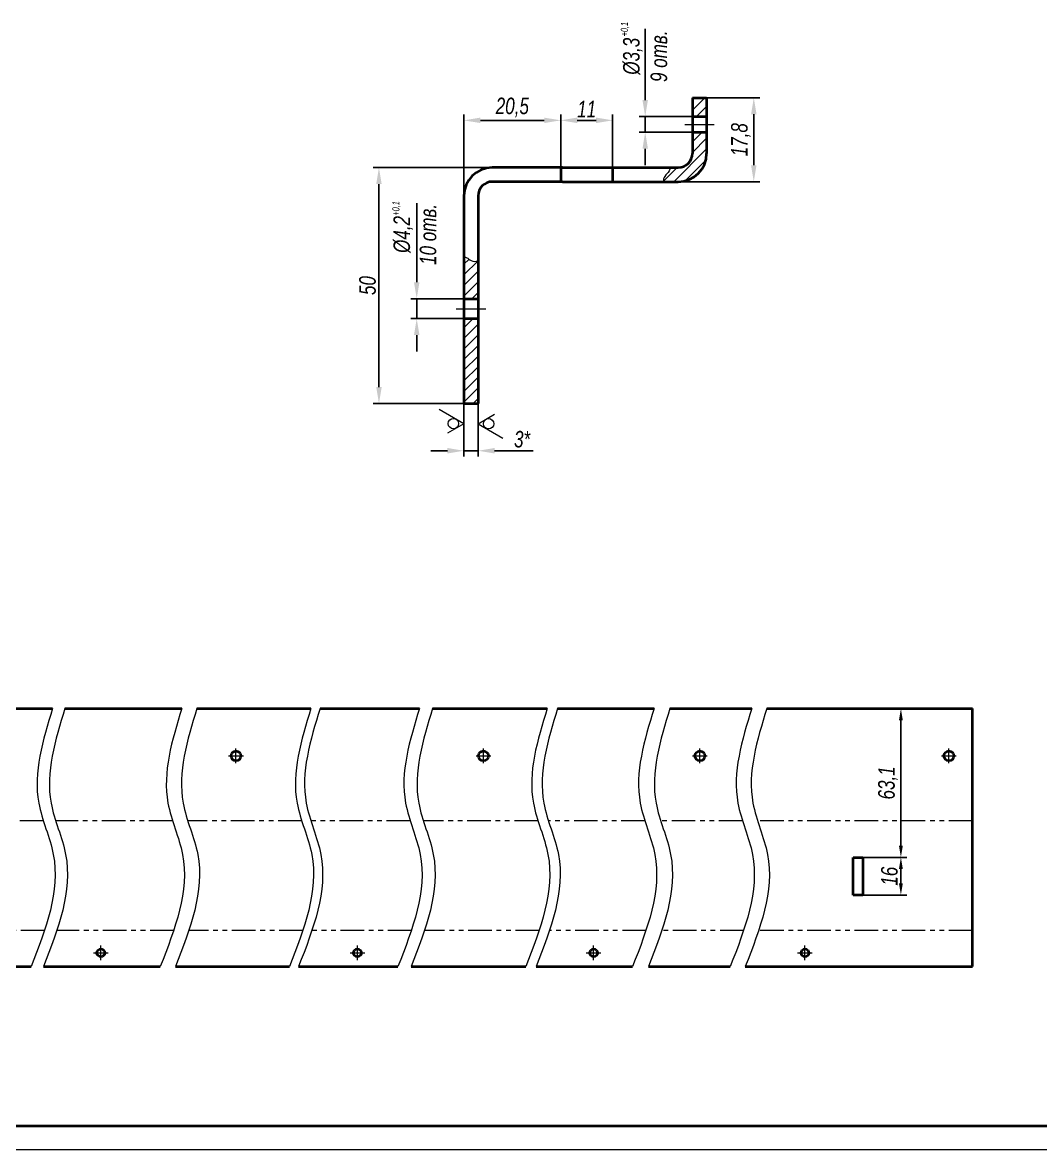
# Model space of a CAD drawing. Header units: millimetres. Extents: x 12064 to 35004, y -6103 to -2658.
# Drawn here: x 29679.4 to 29895, y -3146.6 to -2907.8 of the extents above; entities that cross this region are included whole.
import ezdxf

# ---------------------------------------------------------------- set-up
doc = ezdxf.new("R2010")
doc.units = ezdxf.units.MM
doc.linetypes.add('LT_03', pattern=[20.32, 12.7, -2.54, 2.54, -2.54])
doc.linetypes.add('LT_04', pattern=[20, 10, -2, 2, -2, 2, -2])
for name, color, linetype, lineweight in [('Layer_02', 1, 'Continuous', 13), ('Layer_03', 5, 'LT_04', 13), ('Layer_04', 7, 'Continuous', 40), ('Layer_05', 6, 'Continuous', 13), ('Layer_06', 7, 'Continuous', 40), ('Layer_09', 1, 'Continuous', 15), ('Layer_10', 6, 'Continuous', 15), ('Layer_11', 1, 'LT_03', 15)]:
    doc.layers.add(name, color=color, linetype=linetype, lineweight=lineweight)
doc.styles.add('Style_01', font='ARIALNI.TTF', dxfattribs={"width": 0.9, "height": 3.5})
doc.dimstyles.new('DimStyle_01', dxfattribs={"dimtxt": 3.5, "dimasz": 3.5, "dimexe": 1.25, "dimexo": 0, "dimtad": 1, "dimdec": 1, "dimtxsty": 'Style_01', "dimcen": 2.5, "dimazin": 3, "dimtfac": 1, "dimtdec": 1, "dimtmove": 0, "dimatfit": 3})
doc.dimstyles.new('DimStyle_02', dxfattribs={"dimtxt": 3.5, "dimasz": 2.5, "dimexe": 1.25, "dimexo": 0, "dimtad": 1, "dimdec": 1, "dimlfac": 2, "dimtxsty": 'Style_01', "dimcen": 2.5, "dimazin": 3, "dimtfac": 1, "dimtdec": 1, "dimtmove": 0, "dimatfit": 3})

# ---------------------------------------------------------------- blocks, each defined once
blk = doc.blocks.new('*D1850')
at = {"layer": 'Defpoints', "color": 0, "ltscale": 0.5}
for p in [(29754.88, -2938.54), (29778.88, -2938.54), (29772.88, -2988.54)]:
    blk.add_point(p, dxfattribs=at)
at = {"layer": 'Layer_09', "color": 0, "lineweight": -2, "ltscale": 0.5}
for p, q in [((29778.88, -2938.54), (29753.63, -2938.54)), ((29754.88, -2985.04), (29754.88, -2942.04)), ((29772.88, -2988.54), (29753.63, -2988.54))]:
    blk.add_line(p, q, dxfattribs=at)
at = {"layer": 'Layer_09', "color": 0, "ltscale": 0.5}
for points in [[(29754.3, -2942.04), (29755.46, -2942.04), (29754.88, -2938.54)], [(29754.3, -2985.04), (29755.46, -2985.04), (29754.88, -2988.54)]]:
    blk.add_solid(points, dxfattribs=at)
at = {"layer": 'Layer_09', "color": 0, "ltscale": 0.5, "insert": (29752.47, -2963.54), "char_height": 3.5, "attachment_point": 5, "rotation": 90, "style": 'Style_01'}
blk.add_mtext('50', dxfattribs=at)
blk = doc.blocks.new('*D1779')
at = {"layer": 'Defpoints', "color": 0, "ltscale": 0.5}
for p in [(29793.38, -2928.54), (29793.38, -2938.54), (29772.88, -2988.54)]:
    blk.add_point(p, dxfattribs=at)
at = {"layer": 'Layer_09', "color": 0, "lineweight": -2, "ltscale": 0.5}
for p, q in [((29772.88, -2988.54), (29772.88, -2927.29)), ((29776.38, -2928.54), (29789.88, -2928.54)), ((29793.38, -2938.54), (29793.38, -2927.29))]:
    blk.add_line(p, q, dxfattribs=at)
at = {"layer": 'Layer_09', "color": 0, "ltscale": 0.5}
for points in [[(29776.38, -2927.96), (29776.38, -2929.12), (29772.88, -2928.54)], [(29789.88, -2927.96), (29789.88, -2929.12), (29793.38, -2928.54)]]:
    blk.add_solid(points, dxfattribs=at)
at = {"layer": 'Layer_09', "color": 0, "ltscale": 0.5, "insert": (29783.13, -2925.8), "char_height": 3.5, "attachment_point": 5, "style": 'Style_01'}
blk.add_mtext('20,5', dxfattribs=at)
blk = doc.blocks.new('*D1780')
at = {"layer": 'Defpoints', "color": 0, "ltscale": 0.5}
for p in [(29804.38, -2928.54), (29793.38, -2938.54), (29804.38, -2938.54)]:
    blk.add_point(p, dxfattribs=at)
at = {"layer": 'Layer_09', "color": 0, "lineweight": -2, "ltscale": 0.5}
for p, q in [((29793.38, -2938.54), (29793.38, -2927.29)), ((29796.88, -2928.54), (29800.88, -2928.54)), ((29804.38, -2938.54), (29804.38, -2927.29))]:
    blk.add_line(p, q, dxfattribs=at)
at = {"layer": 'Layer_09', "color": 0, "ltscale": 0.5}
for points in [[(29796.88, -2927.95), (29796.88, -2929.12), (29793.38, -2928.54)], [(29800.88, -2927.95), (29800.88, -2929.12), (29804.38, -2928.54)]]:
    blk.add_solid(points, dxfattribs=at)
at = {"layer": 'Layer_09', "color": 0, "ltscale": 0.5, "insert": (29798.88, -2926.15), "char_height": 3.5, "attachment_point": 5, "style": 'Style_01'}
blk.add_mtext('11', dxfattribs=at)
blk = doc.blocks.new('*D1851')
at = {"layer": 'Defpoints', "color": 0, "ltscale": 0.5}
for p in [(29821.28, -2923.74), (29834.28, -2923.74), (29818.28, -2941.54)]:
    blk.add_point(p, dxfattribs=at)
at = {"layer": 'Layer_09', "color": 0, "lineweight": -2, "ltscale": 0.5}
for p, q in [((29821.28, -2923.74), (29835.53, -2923.74)), ((29834.28, -2938.04), (29834.28, -2927.24)), ((29818.28, -2941.54), (29835.53, -2941.54))]:
    blk.add_line(p, q, dxfattribs=at)
at = {"layer": 'Layer_09', "color": 0, "ltscale": 0.5}
for points in [[(29833.7, -2927.24), (29834.86, -2927.24), (29834.28, -2923.74)], [(29833.7, -2938.04), (29834.86, -2938.04), (29834.28, -2941.54)]]:
    blk.add_solid(points, dxfattribs=at)
at = {"layer": 'Layer_09', "color": 0, "ltscale": 0.5, "insert": (29831.54, -2932.64), "char_height": 3.5, "attachment_point": 5, "rotation": 90, "style": 'Style_01'}
blk.add_mtext('17,8', dxfattribs=at)
blk = doc.blocks.new('*D1781')
at = {"layer": 'Defpoints', "color": 0, "ltscale": 0.5}
for p in [(29772.88, -2988.54), (29775.88, -2988.54), (29775.88, -2998.54)]:
    blk.add_point(p, dxfattribs=at)
at = {"layer": 'Layer_09', "color": 0, "lineweight": -2, "ltscale": 0.5}
for p, q in [((29772.88, -2988.54), (29772.88, -2999.79)), ((29775.88, -2988.54), (29775.88, -2999.79)), ((29769.38, -2998.54), (29765.88, -2998.54)), ((29772.88, -2998.54), (29775.88, -2998.54)), ((29779.38, -2998.54), (29787.52, -2998.54))]:
    blk.add_line(p, q, dxfattribs=at)
at = {"layer": 'Layer_09', "color": 0, "ltscale": 0.5}
for points in [[(29769.38, -2997.95), (29769.38, -2999.12), (29772.88, -2998.54)], [(29779.38, -2997.95), (29779.38, -2999.12), (29775.88, -2998.54)]]:
    blk.add_solid(points, dxfattribs=at)
at = {"layer": 'Layer_09', "color": 0, "ltscale": 0.5, "insert": (29785.2, -2996.12), "char_height": 3.5, "attachment_point": 5, "style": 'Style_01'}
blk.add_mtext('3*', dxfattribs=at)
blk = doc.blocks.new('*D1852')
at = {"layer": 'Defpoints', "color": 0, "ltscale": 0.5}
for p in [(29821.28, -2927.74), (29811.28, -2931.04), (29821.28, -2931.04)]:
    blk.add_point(p, dxfattribs=at)
at = {"layer": 'Layer_09', "color": 0, "lineweight": -2, "ltscale": 0.5}
for p, q in [((29811.28, -2924.24), (29811.28, -2909.18)), ((29821.28, -2927.74), (29810.03, -2927.74)), ((29811.28, -2931.04), (29811.28, -2927.74)), ((29821.28, -2931.04), (29810.03, -2931.04)), ((29811.28, -2934.54), (29811.28, -2938.04))]:
    blk.add_line(p, q, dxfattribs=at)
at = {"layer": 'Layer_09', "color": 0, "ltscale": 0.5}
for points in [[(29810.7, -2924.24), (29811.86, -2924.24), (29811.28, -2927.74)], [(29810.7, -2934.54), (29811.86, -2934.54), (29811.28, -2931.04)]]:
    blk.add_solid(points, dxfattribs=at)
at = {"layer": 'Layer_09', "color": 0, "ltscale": 0.5, "insert": (29811.28, -2914.96), "char_height": 3.5, "attachment_point": 5, "rotation": 90, "style": 'Style_01'}
blk.add_mtext('%%C3,3\\P9 отв.', dxfattribs=at)
blk = doc.blocks.new('*D1853')
at = {"layer": 'Defpoints', "color": 0, "ltscale": 0.5}
for p in [(29762.88, -2966.34), (29772.88, -2966.34), (29772.88, -2970.54)]:
    blk.add_point(p, dxfattribs=at)
at = {"layer": 'Layer_09', "color": 0, "lineweight": -2, "ltscale": 0.5}
for p, q in [((29762.88, -2962.84), (29762.88, -2946.07)), ((29772.88, -2966.34), (29761.63, -2966.34)), ((29762.88, -2970.54), (29762.88, -2966.34)), ((29772.88, -2970.54), (29761.63, -2970.54)), ((29762.88, -2974.04), (29762.88, -2977.54))]:
    blk.add_line(p, q, dxfattribs=at)
at = {"layer": 'Layer_09', "color": 0, "ltscale": 0.5}
for points in [[(29762.3, -2962.84), (29763.46, -2962.84), (29762.88, -2966.34)], [(29762.3, -2974.04), (29763.46, -2974.04), (29762.88, -2970.54)]]:
    blk.add_solid(points, dxfattribs=at)
at = {"layer": 'Layer_09', "color": 0, "ltscale": 0.5, "char_height": 3.5, "attachment_point": 5, "rotation": 90, "style": 'Style_01'}
for s, insert in [('10 отв.', (29765.29, -2952.71)), ('%%C4,2', (29760.03, -2952.71))]:
    blk.add_mtext(s, dxfattribs=dict(at, insert=insert))
blk = doc.blocks.new('*D1795')
at = {"layer": 'Defpoints', "color": 0, "ltscale": 0.5}
for p in [(29857.36, -3053.15), (29865.44, -3053.15), (29857.36, -3084.68)]:
    blk.add_point(p, dxfattribs=at)
at = {"layer": 'Layer_09', "color": 0, "lineweight": -2, "ltscale": 0.5}
for p, q in [((29857.36, -3053.15), (29866.69, -3053.15)), ((29865.44, -3082.18), (29865.44, -3055.65)), ((29857.36, -3084.68), (29866.69, -3084.68))]:
    blk.add_line(p, q, dxfattribs=at)
at = {"layer": 'Layer_09', "color": 0, "ltscale": 0.5}
for points in [[(29865.02, -3055.65), (29865.85, -3055.65), (29865.44, -3053.15)], [(29865.02, -3082.18), (29865.85, -3082.18), (29865.44, -3084.68)]]:
    blk.add_solid(points, dxfattribs=at)
at = {"layer": 'Layer_09', "color": 0, "ltscale": 0.5, "insert": (29862.7, -3068.91), "char_height": 3.5, "attachment_point": 5, "rotation": 90, "style": 'Style_01'}
blk.add_mtext('63,1', dxfattribs=at)
blk = doc.blocks.new('*D1796')
at = {"layer": 'Defpoints', "color": 0, "ltscale": 0.5}
for p in [(29857.36, -3084.68), (29857.36, -3092.68), (29865.44, -3092.68)]:
    blk.add_point(p, dxfattribs=at)
at = {"layer": 'Layer_09', "color": 0, "lineweight": -2, "ltscale": 0.5}
for p, q in [((29857.36, -3084.68), (29866.69, -3084.68)), ((29865.44, -3087.18), (29865.44, -3090.18)), ((29857.36, -3092.68), (29866.69, -3092.68))]:
    blk.add_line(p, q, dxfattribs=at)
at = {"layer": 'Layer_09', "color": 0, "ltscale": 0.5}
for points in [[(29865.02, -3087.18), (29865.85, -3087.18), (29865.44, -3084.68)], [(29865.02, -3090.18), (29865.85, -3090.18), (29865.44, -3092.68)]]:
    blk.add_solid(points, dxfattribs=at)
at = {"layer": 'Layer_09', "color": 0, "ltscale": 0.5, "insert": (29863.02, -3088.68), "char_height": 3.5, "attachment_point": 5, "rotation": 90, "style": 'Style_01'}
blk.add_mtext('16', dxfattribs=at)

msp = doc.modelspace()

# ---------------------------------------------------------------- hatches: boundary and pattern name
at = {"layer": 'Layer_10', "ltscale": 0.5}
h = msp.add_hatch(dxfattribs=at)
h.set_pattern_fill('ANSI31', color=256, scale=0.5)
h.set_pattern_definition([(45, (-639.1775, -141.8994), (-1.122532015, 1.122532015), [])])
h.paths.add_polyline_path([(29821.28, -2927.74), (29824.28, -2927.74), (29824.28, -2923.737), (29821.28, -2923.737)])
edge = h.paths.add_edge_path()
edge.add_line((29818.28, -2938.537), (29816.604, -2938.537))
edge.add_spline(control_points=[(29816.604, -2938.537), (29816.581, -2938.792), (29816.374, -2939.451), (29815.303, -2940.307), (29815.108, -2941.132), (29815.107, -2941.537)], knot_values=[3.5570969, 3.5570969, 3.5570969, 3.5570969, 4.4262931, 5.9078892, 7.1751217, 7.1751217, 7.1751217, 7.1751217], degree=3, periodic=0)
edge.add_line((29815.107, -2941.537), (29818.28, -2941.537))
edge.add_arc((29818.28, -2935.537), 6, 270, 360)
edge.add_line((29824.28, -2935.537), (29824.28, -2931.04))
edge.add_line((29824.28, -2931.04), (29821.28, -2931.04))
edge.add_line((29821.28, -2931.04), (29821.28, -2935.537))
edge.add_arc((29818.28, -2935.537), 3, 270, 360, ccw=False)
edge = h.paths.add_edge_path()
edge.add_spline(control_points=[(29775.88, -2958.292), (29775.35, -2958.456), (29774.506, -2958.498), (29773.604, -2957.578), (29773.089, -2957.522), (29772.88, -2957.55)], knot_values=[2.1813788, 2.1813788, 2.1813788, 2.1813788, 3.7877971, 4.8645616, 5.5683625, 5.5683625, 5.5683625, 5.5683625], degree=3, periodic=0)
edge.add_line((29772.88, -2957.55), (29772.88, -2966.343))
edge.add_line((29772.88, -2966.343), (29775.88, -2966.343))
edge.add_line((29775.88, -2966.343), (29775.88, -2958.292))
h.paths.add_polyline_path([(29775.88, -2970.543), (29772.88, -2970.543), (29772.88, -2988.537), (29775.88, -2988.537)])

# ---------------------------------------------------------------- linework, layer by layer
at = {"layer": 'Layer_03', "ltscale": 0.5}
for p, q in [((29683.796, -3076.91), (29659.651, -3076.91)), ((29711.17, -3076.91), (29686.405, -3076.91)), ((29738.522, -3076.91), (29714.377, -3076.91)), ((29761.508, -3076.91), (29740.458, -3076.91)), ((29788.568, -3076.91), (29764.286, -3076.91)), ((29811.206, -3076.91), (29790.776, -3076.91)), ((29831.894, -3076.91), (29814.559, -3076.91)), ((29880.612, -3076.91), (29835.076, -3076.91)), ((29684.026, -3100.149), (29659.881, -3100.149)), ((29711.4, -3100.149), (29686.636, -3100.149)), ((29738.752, -3100.149), (29714.607, -3100.149)), ((29761.738, -3100.149), (29740.689, -3100.149)), ((29788.798, -3100.149), (29764.516, -3100.149)), ((29811.436, -3100.149), (29791.006, -3100.149)), ((29832.124, -3100.149), (29814.789, -3100.149)), ((29880.612, -3100.149), (29835.306, -3100.149))]:
    msp.add_line(p, q, dxfattribs=at)
at = {"layer": 'Layer_04'}
for p, q in [((29821.28, -2923.737), (29821.28, -2935.537)), ((29821.28, -2923.737), (29824.28, -2923.737)), ((29824.28, -2923.737), (29824.28, -2935.537)), ((29793.78, -2938.537), (29778.88, -2938.537)), ((29793.38, -2938.537), (29793.38, -2941.537)), ((29793.78, -2938.537), (29803.98, -2938.537)), ((29803.98, -2938.537), (29818.28, -2938.537)), ((29804.38, -2938.537), (29804.38, -2941.537)), ((29793.78, -2941.537), (29778.88, -2941.537)), ((29793.78, -2941.537), (29803.98, -2941.537)), ((29803.98, -2941.537), (29818.28, -2941.537)), ((29772.88, -2944.537), (29772.88, -2988.537)), ((29775.88, -2944.537), (29775.88, -2988.537)), ((29772.88, -2988.537), (29775.88, -2988.537)), ((29661.597, -3053.145), (29685.742, -3053.145)), ((29688.352, -3053.145), (29713.116, -3053.145)), ((29716.323, -3053.145), (29740.468, -3053.145)), ((29742.405, -3053.145), (29763.454, -3053.145)), ((29766.232, -3053.145), (29790.514, -3053.145)), ((29792.722, -3053.145), (29813.153, -3053.145)), ((29816.506, -3053.145), (29833.841, -3053.145)), ((29837.022, -3053.145), (29880.612, -3053.145)), ((29880.612, -3107.814), (29880.612, -3053.145)), ((29657.049, -3107.814), (29681.194, -3107.814)), ((29683.804, -3107.814), (29708.568, -3107.814)), ((29711.776, -3107.814), (29735.921, -3107.814)), ((29737.857, -3107.814), (29758.907, -3107.814)), ((29761.684, -3107.814), (29785.966, -3107.814)), ((29788.174, -3107.814), (29808.605, -3107.814)), ((29811.958, -3107.814), (29829.293, -3107.814)), ((29832.475, -3107.814), (29880.612, -3107.814))]:
    msp.add_line(p, q, dxfattribs=at)
at = {"layer": 'Layer_04', "ltscale": 0.5}
for p, q in [((29821.28, -2927.74), (29824.28, -2927.74)), ((29821.28, -2931.04), (29824.28, -2931.04)), ((29772.88, -2966.343), (29775.88, -2966.343)), ((29772.88, -2970.543), (29775.88, -2970.543)), ((29855.362, -3092.68), (29855.362, -3084.68)), ((29855.362, -3084.68), (29857.362, -3084.68)), ((29857.362, -3084.68), (29857.362, -3092.68)), ((29857.362, -3092.68), (29855.362, -3092.68))]:
    msp.add_line(p, q, dxfattribs=at)
at = {"layer": 'Layer_04'}
for centre, radius in [((29724.6, -3063.192), 1.05), ((29777.023, -3063.192), 1.05), ((29822.864, -3063.192), 1.05), ((29875.612, -3063.192), 1.05), ((29695.977, -3104.914), 0.825), ((29750.318, -3104.914), 0.825), ((29800.346, -3104.914), 0.825), ((29845.112, -3104.914), 0.825)]:
    msp.add_circle(centre, radius, dxfattribs=at)
for centre, radius, start, end in [((29818.28, -2935.537), 3, 270, 0), ((29818.28, -2935.537), 6, 270, 0), ((29778.88, -2944.537), 6, 90, 180), ((29778.88, -2944.537), 3, 90, 180)]:
    msp.add_arc(centre, radius, start, end, dxfattribs=at)
at = {"layer": 'Layer_05'}
msp.add_line((29312.111, -3146.567), (30203.111, -3146.567), dxfattribs=at)
at = {"layer": 'Layer_06', "linetype": 'Continuous'}
msp.add_line((29332.111, -3141.567), (30012.987, -3141.567), dxfattribs=at)
at = {"layer": 'Layer_10', "color": 1, "lineweight": 13, "ltscale": 0.303109}
for p, q in [((29772.88, -2992.806), (29767.63, -2989.775)), ((29775.88, -2992.806), (29781.13, -2995.837))]:
    msp.add_line(p, q, dxfattribs=at)
at = {"layer": 'Layer_10', "color": 1, "lineweight": 13, "ltscale": 0.141451}
for p, q in [((29775.88, -2992.806), (29779.38, -2990.785)), ((29772.88, -2992.806), (29769.38, -2994.826))]:
    msp.add_line(p, q, dxfattribs=at)
at = {"layer": 'Layer_10', "color": 1, "lineweight": 13}
for centre in [(29770.651, -2992.797), (29778.109, -2992.815)]:
    msp.add_circle(centre, 1.098, dxfattribs=at)
at = {"layer": 'Layer_10', "ltscale": 0.5}
for points, knots in [([(29816.604, -2938.537), (29816.581, -2938.792), (29816.374, -2939.451), (29815.303, -2940.307), (29815.108, -2941.132), (29815.107, -2941.537)], [3.5570969, 3.5570969, 3.5570969, 3.5570969, 4.4262931, 5.9078892, 7.1751217, 7.1751217, 7.1751217, 7.1751217]), ([(29772.88, -2957.55), (29773.089, -2957.522), (29773.604, -2957.578), (29774.506, -2958.498), (29775.35, -2958.456), (29775.88, -2958.292)], [2.1813788, 2.1813788, 2.1813788, 2.1813788, 2.8851797, 3.9619441, 5.5683625, 5.5683625, 5.5683625, 5.5683625]), ([(29685.742, -3053.145), (29683.673, -3059.889), (29680.447, -3070.403), (29688.854, -3088.112), (29684.299, -3099.829), (29681.194, -3107.814)], [0, 0, 0, 0, 20.2389916, 31.5560407, 55.7722108, 55.7722108, 55.7722108, 55.7722108]), ([(29688.352, -3053.145), (29686.283, -3059.889), (29683.056, -3070.403), (29691.464, -3088.112), (29686.909, -3099.829), (29683.804, -3107.814)], [0, 0, 0, 0, 20.2389916, 31.5560407, 55.7722108, 55.7722108, 55.7722108, 55.7722108]), ([(29713.116, -3053.145), (29711.047, -3059.889), (29707.821, -3070.403), (29716.228, -3088.112), (29711.673, -3099.829), (29708.568, -3107.814)], [0, 0, 0, 0, 20.2389916, 31.5560407, 55.7722108, 55.7722108, 55.7722108, 55.7722108]), ([(29716.323, -3053.145), (29714.254, -3059.889), (29711.028, -3070.403), (29719.436, -3088.112), (29714.88, -3099.829), (29711.776, -3107.814)], [0, 0, 0, 0, 20.2389916, 31.5560407, 55.7722108, 55.7722108, 55.7722108, 55.7722108]), ([(29740.468, -3053.145), (29738.399, -3059.889), (29735.173, -3070.403), (29743.581, -3088.112), (29739.025, -3099.829), (29735.921, -3107.814)], [0, 0, 0, 0, 20.2389916, 31.5560407, 55.7722108, 55.7722108, 55.7722108, 55.7722108]), ([(29742.405, -3053.145), (29740.336, -3059.889), (29737.109, -3070.403), (29745.517, -3088.112), (29740.962, -3099.829), (29737.857, -3107.814)], [0, 0, 0, 0, 20.2389916, 31.5560407, 55.7722108, 55.7722108, 55.7722108, 55.7722108]), ([(29763.454, -3053.145), (29761.385, -3059.889), (29758.159, -3070.403), (29766.567, -3088.112), (29762.011, -3099.829), (29758.907, -3107.814)], [0, 0, 0, 0, 20.2389916, 31.5560407, 55.7722108, 55.7722108, 55.7722108, 55.7722108]), ([(29766.232, -3053.145), (29764.163, -3059.889), (29760.937, -3070.403), (29769.345, -3088.112), (29764.789, -3099.829), (29761.684, -3107.814)], [0, 0, 0, 0, 20.2389916, 31.5560407, 55.7722108, 55.7722108, 55.7722108, 55.7722108]), ([(29790.514, -3053.145), (29788.445, -3059.889), (29785.219, -3070.403), (29793.626, -3088.112), (29789.071, -3099.829), (29785.966, -3107.814)], [0, 0, 0, 0, 20.2389916, 31.5560407, 55.7722108, 55.7722108, 55.7722108, 55.7722108]), ([(29792.722, -3053.145), (29790.653, -3059.889), (29787.427, -3070.403), (29795.835, -3088.112), (29791.279, -3099.829), (29788.174, -3107.814)], [0, 0, 0, 0, 20.2389916, 31.5560407, 55.7722108, 55.7722108, 55.7722108, 55.7722108]), ([(29813.153, -3053.145), (29811.083, -3059.889), (29807.857, -3070.403), (29816.265, -3088.112), (29811.709, -3099.829), (29808.605, -3107.814)], [0, 0, 0, 0, 20.2389916, 31.5560407, 55.7722108, 55.7722108, 55.7722108, 55.7722108]), ([(29816.506, -3053.145), (29814.436, -3059.889), (29811.21, -3070.403), (29819.618, -3088.112), (29815.063, -3099.829), (29811.958, -3107.814)], [0, 0, 0, 0, 20.2389916, 31.5560407, 55.7722108, 55.7722108, 55.7722108, 55.7722108]), ([(29833.841, -3053.145), (29831.771, -3059.889), (29828.545, -3070.403), (29836.953, -3088.112), (29832.397, -3099.829), (29829.293, -3107.814)], [0, 0, 0, 0, 20.2389916, 31.5560407, 55.7722108, 55.7722108, 55.7722108, 55.7722108]), ([(29837.022, -3053.145), (29834.953, -3059.889), (29831.727, -3070.403), (29840.135, -3088.112), (29835.579, -3099.829), (29832.475, -3107.814)], [0, 0, 0, 0, 20.2389916, 31.5560407, 55.7722108, 55.7722108, 55.7722108, 55.7722108])]:
    msp.add_open_spline(points, degree=3, knots=knots, dxfattribs=at)
at = {"layer": 'Layer_11', "ltscale": 0.5}
for p, q in [((29819.656, -2929.39), (29825.903, -2929.39)), ((29771.256, -2968.443), (29777.503, -2968.443)), ((29724.6, -3064.754), (29724.6, -3061.631)), ((29777.023, -3064.754), (29777.023, -3061.631)), ((29822.864, -3064.754), (29822.864, -3061.631)), ((29875.612, -3064.754), (29875.612, -3061.631)), ((29723.038, -3063.192), (29726.162, -3063.192)), ((29775.461, -3063.192), (29778.585, -3063.192)), ((29821.302, -3063.192), (29824.426, -3063.192)), ((29874.05, -3063.192), (29877.174, -3063.192)), ((29695.977, -3106.476), (29695.977, -3103.352)), ((29750.318, -3106.476), (29750.318, -3103.352)), ((29800.346, -3106.476), (29800.346, -3103.352)), ((29845.112, -3106.476), (29845.112, -3103.352)), ((29694.415, -3104.914), (29697.539, -3104.914)), ((29748.756, -3104.914), (29751.88, -3104.914)), ((29798.784, -3104.914), (29801.907, -3104.914)), ((29843.55, -3104.914), (29846.674, -3104.914))]:
    msp.add_line(p, q, dxfattribs=at)

# ---------------------------------------------------------------- texts
at = {"layer": 'Layer_02', "style": 'Style_01', "width": 0.9}
for p in [(29807.62, -2910.738), (29759.22, -2948.715)]:
    msp.add_text('+0,1', height=1.5, rotation=90, dxfattribs=at).set_placement(p)

# ---------------------------------------------------------------- dimensions: what is measured, and where the dimension line sits
at = {"layer": 'Layer_09', "ltscale": 0.5}
dim = msp.add_linear_dim(base=(29811.28, -2931.04), p1=(29821.28, -2927.74), p2=(29821.28, -2931.04), angle=90, text='%%C<>\\X9 отв.', dimstyle='DimStyle_01', dxfattribs=at)
dim.commit()
dim.dimension.update_dxf_attribs({"geometry": '*D1852', "text_midpoint": (29811.28, -2914.961), "dimtype": 160})
for base, p1, p2, picture, middle in [((29793.38, -2928.538), (29772.88, -2988.537), (29793.38, -2938.537), '*D1779', (29783.13, -2925.803)), ((29804.38, -2928.537), (29793.38, -2938.537), (29804.38, -2938.537), '*D1780', (29798.88, -2926.154))]:
    dim = msp.add_linear_dim(base=base, p1=p1, p2=p2, dimstyle='DimStyle_01', dxfattribs=at)
    dim.commit()
    dim.dimension.update_dxf_attribs({"geometry": picture, "text_midpoint": middle})
for base, p1, p2, angle, dimstyle, picture, middle in [((29834.28, -2923.737), (29818.28, -2941.537), (29821.28, -2923.737), 90, 'DimStyle_01', '*D1851', (29831.544, -2932.637)), ((29754.88, -2938.537), (29772.88, -2988.537), (29778.88, -2938.537), 90, 'DimStyle_01', '*D1850', (29752.468, -2963.537)), ((29865.436, -3053.145), (29857.362, -3084.68), (29857.362, -3053.145), 270, 'DimStyle_02', '*D1795', (29862.701, -3068.913))]:
    dim = msp.add_linear_dim(base=base, p1=p1, p2=p2, angle=angle, dimstyle=dimstyle, dxfattribs=at)
    dim.commit()
    dim.dimension.update_dxf_attribs({"geometry": picture, "text_midpoint": middle})
dim = msp.add_linear_dim(base=(29762.88, -2966.343), p1=(29772.88, -2970.543), p2=(29772.88, -2966.343), angle=90, text='%%C<>\\X10 отв.', dimstyle='DimStyle_01', dxfattribs=at)
dim.commit()
dim.dimension.update_dxf_attribs({"geometry": '*D1853', "text_midpoint": (29762.88, -2952.706)})
dim = msp.add_linear_dim(base=(29775.88, -2998.537), p1=(29772.88, -2988.537), p2=(29775.88, -2988.537), text='<>*', dimstyle='DimStyle_01', dxfattribs=at)
dim.commit()
dim.dimension.update_dxf_attribs({"geometry": '*D1781', "text_midpoint": (29785.198, -2996.125)})
dim = msp.add_linear_dim(base=(29865.436, -3092.68), p1=(29857.362, -3084.68), p2=(29857.362, -3092.68), angle=270, dimstyle='DimStyle_02', dxfattribs=at)
dim.commit()
dim.dimension.update_dxf_attribs({"geometry": '*D1796', "text_midpoint": (29865.436, -3088.68), "dimtype": 160})

doc.saveas('drawing.dxf')
